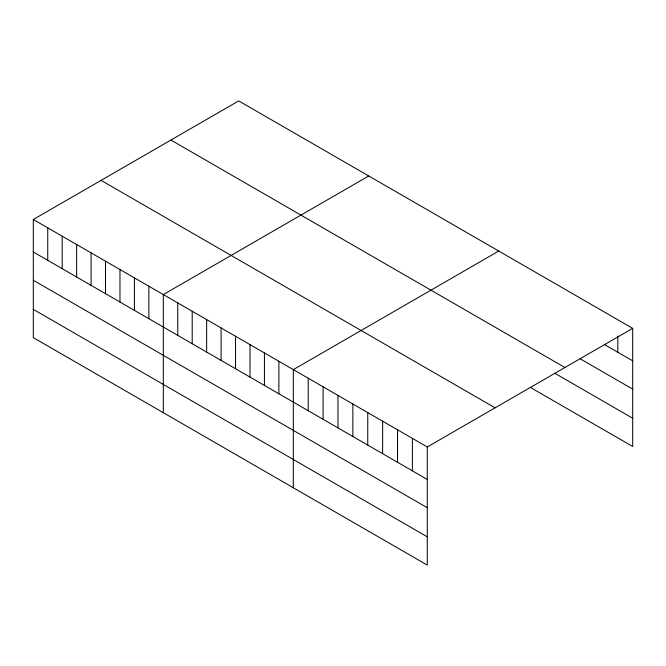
<?xml version="1.0" encoding="UTF-8"?>
<svg xmlns="http://www.w3.org/2000/svg" width="666" height="666" viewBox="0 0 666 666"><rect width="100%" height="100%" fill="white"/><g stroke="black" fill="none" stroke-linecap="round" stroke-linejoin="round"><path stroke-width="1" d="M33.3 219.505L427.281 446.969L427.281 565.093L33.3 337.629L33.3 219.505L238.719 100.907L632.7 328.371L632.7 446.495L530.269 387.354M368.731 175.974L163.312 294.572L163.312 412.695M498.751 251.032L293.323 369.63L293.323 487.753M427.281 446.969L632.7 328.371M604.686 344.68L632.7 360.855M580.169 358.783L632.7 389.111M170.929 140.043L564.91 367.507M554.778 373.243L632.7 418.231M101.09 180.369L495.071 407.833M33.3 251.989L427.281 479.453M33.3 280.253L427.281 507.708M33.3 309.365L427.281 536.829M617.815 336.022L617.815 352.264M412.396 438.378L412.396 470.862M397.51 429.786L397.51 462.262M382.625 421.187L382.625 453.671M367.749 412.595L367.749 445.079M352.863 404.004L352.863 436.488M337.978 395.413L337.978 427.897M323.093 386.821L323.093 419.297M308.208 378.221L308.208 410.706M278.879 361.288L278.879 393.773M264.435 352.955L264.435 385.431M249.991 344.613L249.991 377.098M235.539 336.272L235.539 368.756M221.095 327.93L221.095 360.414M206.651 319.588L206.651 352.073M192.208 311.247L192.208 343.731M177.755 302.913L177.755 335.389M148.868 286.23L148.868 318.714M134.424 277.889L134.424 310.373M119.972 269.547L119.972 302.031M105.528 261.205L105.528 293.689M91.084 252.872L91.084 285.348M76.64 244.53L76.64 277.014M62.188 236.189L62.188 268.673M47.744 227.847L47.744 260.331"/></g></svg>
